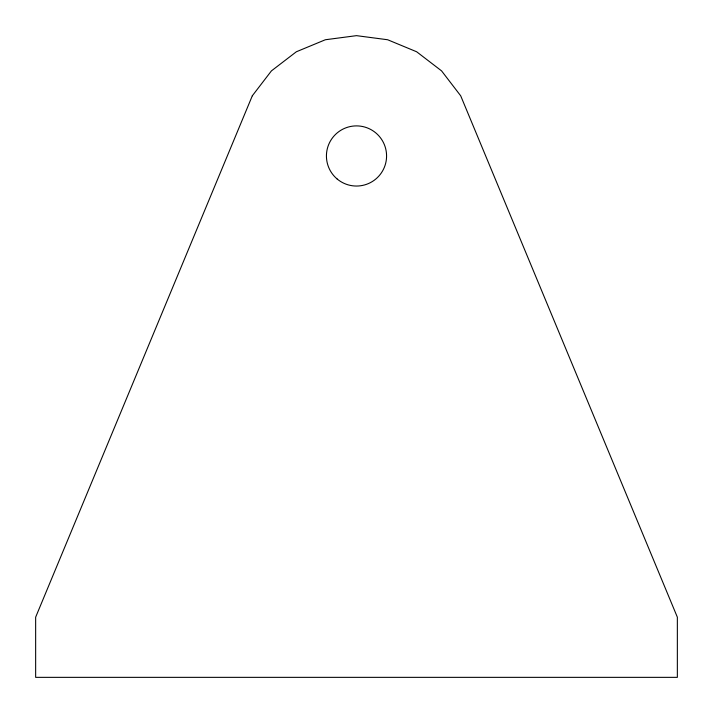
<?xml version="1.0" encoding="UTF-8"?>
<svg xmlns="http://www.w3.org/2000/svg" width="713" height="713" viewBox="0 0 713 713"><rect width="100%" height="100%" fill="white"/><g stroke="black" fill="none" stroke-linecap="round" stroke-linejoin="round"><path stroke-width="1.07" d="M252.304 95.809L35.65 617.191L35.65 677.35L677.35 677.35L677.35 617.191L460.696 95.809L441.579 70.89L416.659 51.773L387.64 39.75L356.5 35.65L325.36 39.75L296.341 51.773L271.421 70.89L252.304 95.809M337.071 178.927A30.08 30.08 0 0 0 386.098 161.316A30.08 30.08 0 0 0 346.331 127.663A30.08 30.08 0 0 0 337.071 178.927"/></g></svg>
